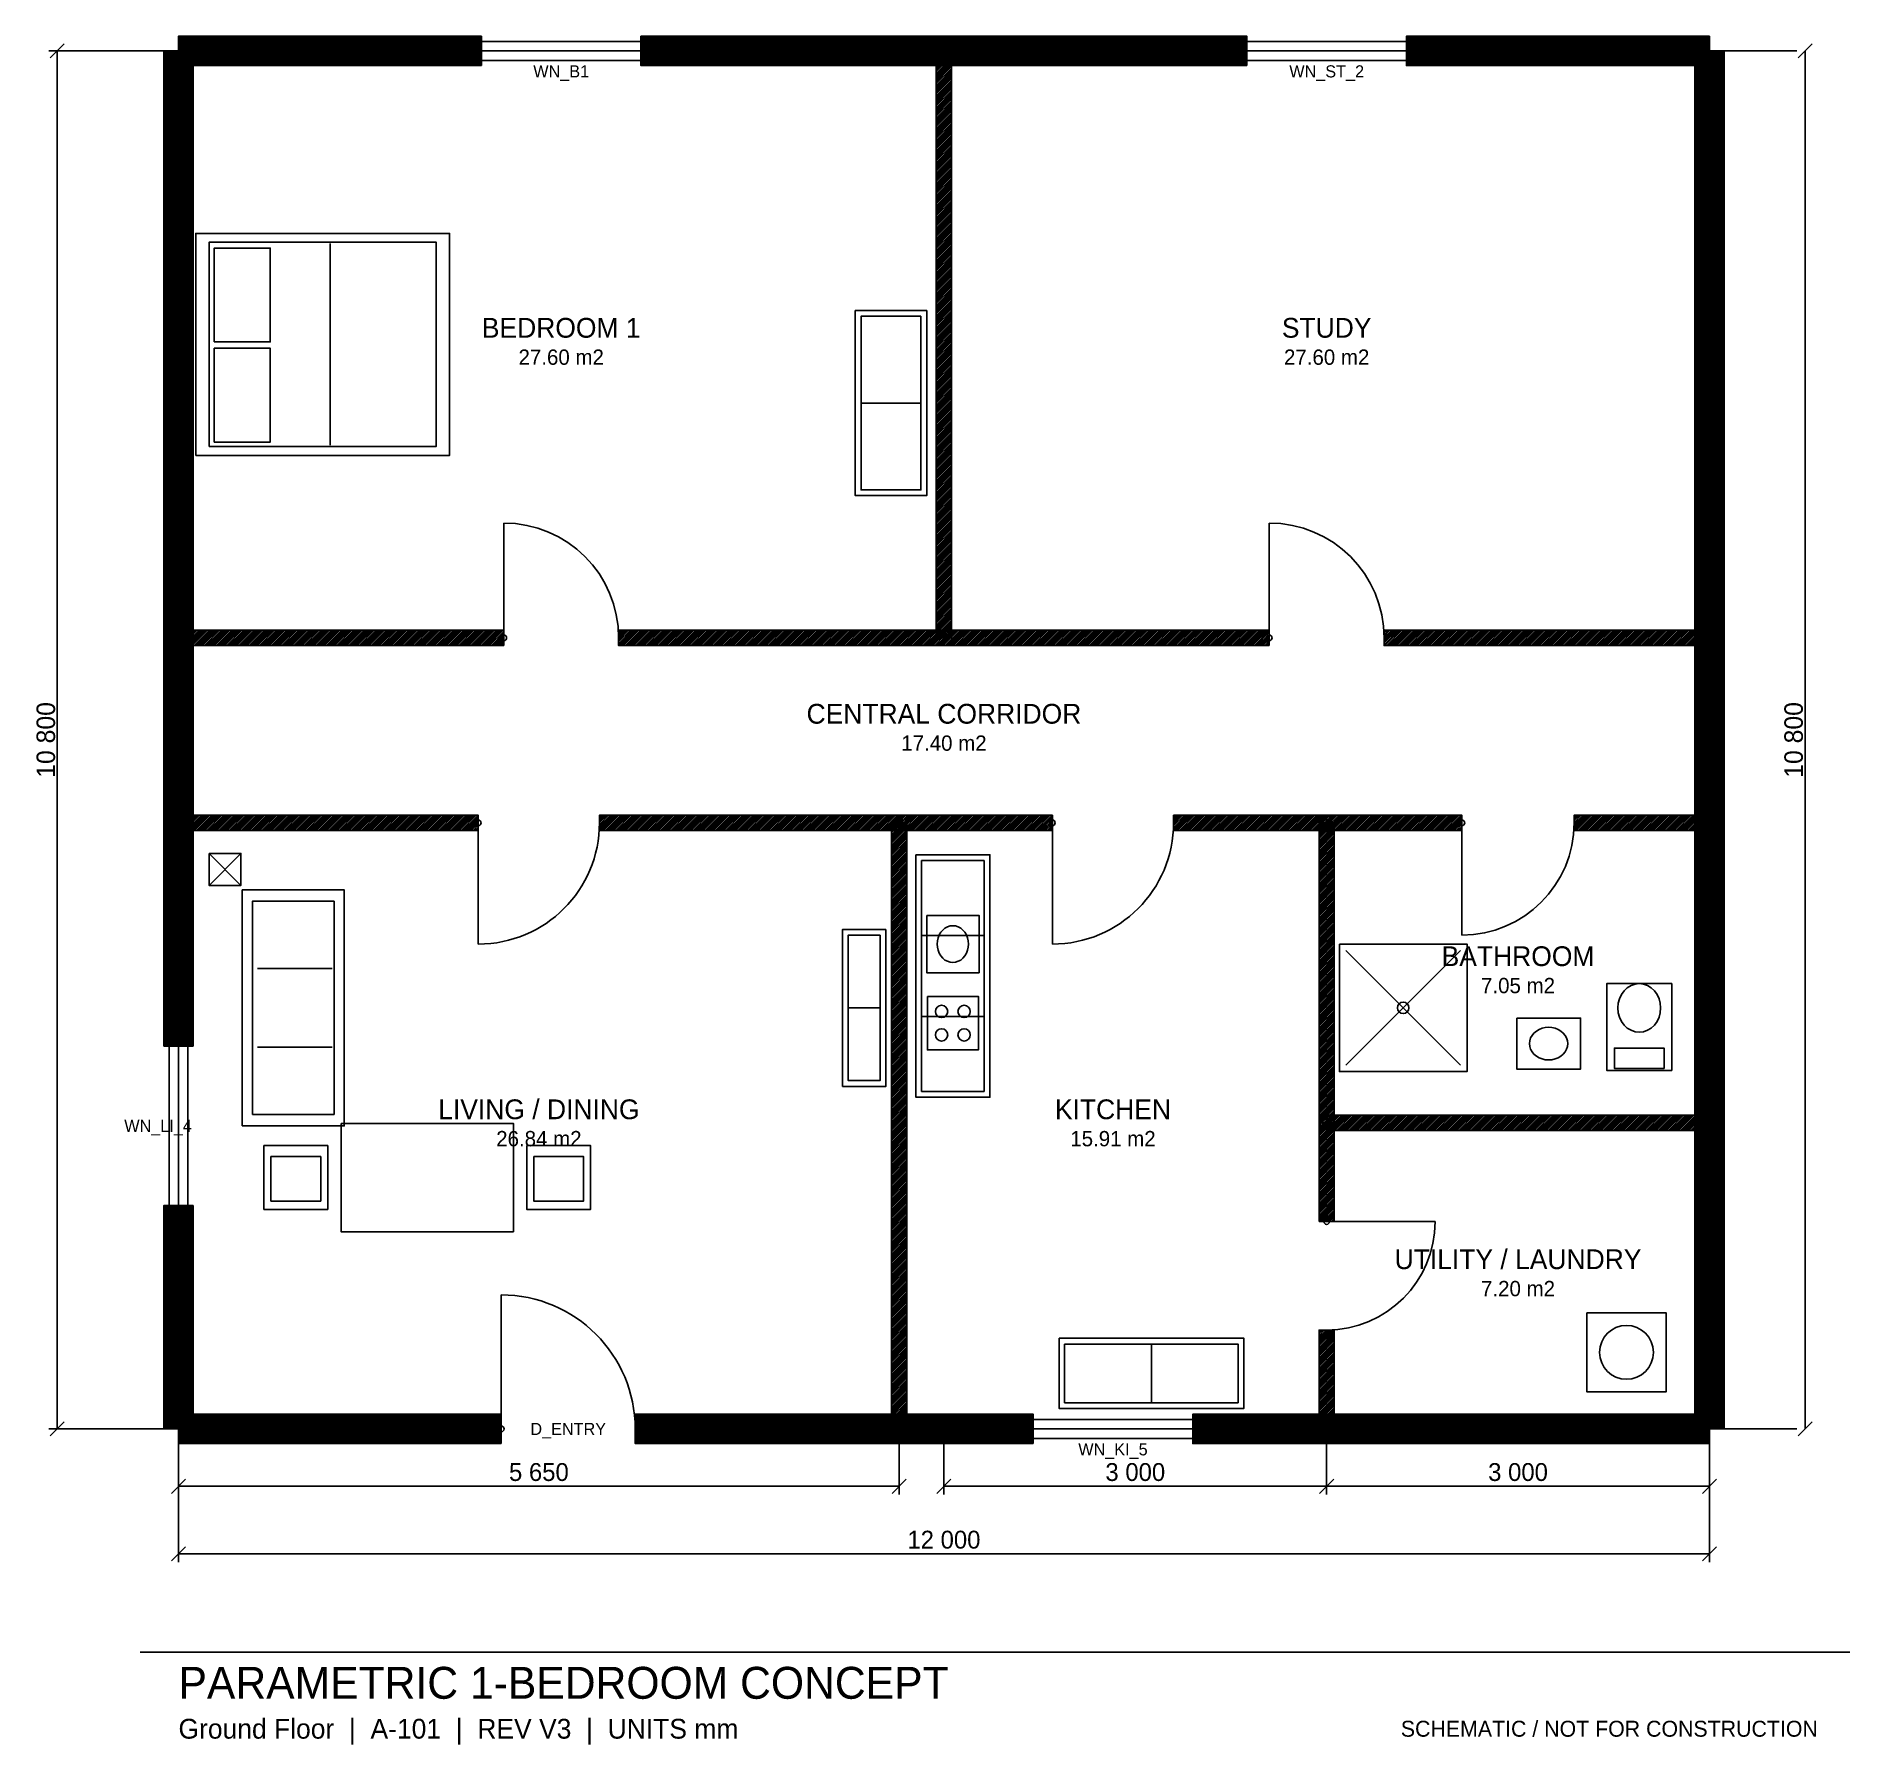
# Model space of a CAD drawing. Header units: millimetres. Extents: x -1115 to 13100, y -13275 to 115.
import ezdxf
from ezdxf.enums import TextEntityAlignment as Align

# ---------------------------------------------------------------- set-up
doc = ezdxf.new("R2010")
doc.units = ezdxf.units.MM
for name, color, linetype in [('A-DIMS', 5, 'Continuous'), ('A-DOOR', 30, 'Continuous'), ('A-FURN', 4, 'Continuous'), ('A-SAN', 6, 'Continuous'), ('A-SHEET', 8, 'Continuous'), ('A-STRUCT', 1, 'Continuous'), ('A-TEXT', 7, 'Continuous'), ('A-WALL-EXT', 7, 'Continuous'), ('A-WALL-HATCH', 9, 'Continuous'), ('A-WALL-INT', 8, 'Continuous'), ('A-WINDOW', 10, 'Continuous')]:
    doc.layers.add(name, color=color, linetype=linetype)

msp = doc.modelspace()

# ---------------------------------------------------------------- hatches: boundary and pattern name
at = {"layer": 'A-WALL-HATCH'}
h = msp.add_hatch(dxfattribs=at)
h.set_pattern_fill('ANSI31', scale=2)
h.paths.add_polyline_path([(-115, -4600), (115, -4600), (115, 0), (-115, 0)])
h = msp.add_hatch(dxfattribs=at)
h.set_pattern_fill('ANSI31', scale=2)
h.paths.add_polyline_path([(2375, -115), (2375, 115), (0, 115), (0, -115)])
h = msp.add_hatch(dxfattribs=at)
h.set_pattern_fill('ANSI31', scale=2)
h.paths.add_polyline_path([(6000, -115), (6000, 115), (3625, 115), (3625, -115)])
h = msp.add_hatch(dxfattribs=at)
h.set_pattern_fill('ANSI31', scale=3)
h.paths.add_polyline_path([(5940, -4600), (6060, -4600), (6060, 0), (5940, 0)])
h = msp.add_hatch(dxfattribs=at)
h.set_pattern_fill('ANSI31', scale=2)
h.paths.add_polyline_path([(8375, -115), (8375, 115), (6000, 115), (6000, -115)])
h = msp.add_hatch(dxfattribs=at)
h.set_pattern_fill('ANSI31', scale=2)
h.paths.add_polyline_path([(12000, -115), (12000, 115), (9625, 115), (9625, -115)])
h = msp.add_hatch(dxfattribs=at)
h.set_pattern_fill('ANSI31', scale=2)
h.paths.add_polyline_path([(11885, -4600), (12115, -4600), (12115, 0), (11885, 0)])
h = msp.add_hatch(dxfattribs=at)
h.set_pattern_fill('ANSI31', scale=3)
h.paths.add_polyline_path([(2550, -4660), (2550, -4540), (0, -4540), (0, -4660)])
h = msp.add_hatch(dxfattribs=at)
h.set_pattern_fill('ANSI31', scale=3)
h.paths.add_polyline_path([(6000, -4660), (6000, -4540), (3450, -4540), (3450, -4660)])
h = msp.add_hatch(dxfattribs=at)
h.set_pattern_fill('ANSI31', scale=3)
h.paths.add_polyline_path([(8550, -4660), (8550, -4540), (6000, -4540), (6000, -4660)])
h = msp.add_hatch(dxfattribs=at)
h.set_pattern_fill('ANSI31', scale=3)
h.paths.add_polyline_path([(12000, -4660), (12000, -4540), (9450, -4540), (9450, -4660)])
h = msp.add_hatch(dxfattribs=at)
h.set_pattern_fill('ANSI31', scale=2)
h.paths.add_polyline_path([(-115, -6050), (115, -6050), (115, -4600), (-115, -4600)])
h = msp.add_hatch(dxfattribs=at)
h.set_pattern_fill('ANSI31', scale=2)
h.paths.add_polyline_path([(11885, -6050), (12115, -6050), (12115, -4600), (11885, -4600)])
h = msp.add_hatch(dxfattribs=at)
h.set_pattern_fill('ANSI31', scale=2)
h.paths.add_polyline_path([(-115, -7800), (115, -7800), (115, -6050), (-115, -6050)])
h = msp.add_hatch(dxfattribs=at)
h.set_pattern_fill('ANSI31', scale=3)
h.paths.add_polyline_path([(2350, -6110), (2350, -5990), (0, -5990), (0, -6110)])
h = msp.add_hatch(dxfattribs=at)
h.set_pattern_fill('ANSI31', scale=3)
h.paths.add_polyline_path([(5650, -6110), (5650, -5990), (3300, -5990), (3300, -6110)])
h = msp.add_hatch(dxfattribs=at)
h.set_pattern_fill('ANSI31', scale=3)
h.paths.add_polyline_path([(5590, -10800), (5710, -10800), (5710, -6050), (5590, -6050)])
h = msp.add_hatch(dxfattribs=at)
h.set_pattern_fill('ANSI31', scale=3)
h.paths.add_polyline_path([(6850, -6110), (6850, -5990), (5650, -5990), (5650, -6110)])
h = msp.add_hatch(dxfattribs=at)
h.set_pattern_fill('ANSI31', scale=3)
h.paths.add_polyline_path([(9000, -6110), (9000, -5990), (7800, -5990), (7800, -6110)])
h = msp.add_hatch(dxfattribs=at)
h.set_pattern_fill('ANSI31', scale=3)
h.paths.add_polyline_path([(8940, -8400), (9060, -8400), (9060, -6050), (8940, -6050)])
h = msp.add_hatch(dxfattribs=at)
h.set_pattern_fill('ANSI31', scale=3)
h.paths.add_polyline_path([(10060, -6110), (10060, -5990), (9000, -5990), (9000, -6110)])
h = msp.add_hatch(dxfattribs=at)
h.set_pattern_fill('ANSI31', scale=3)
h.paths.add_polyline_path([(12000, -6110), (12000, -5990), (10940, -5990), (10940, -6110)])
h = msp.add_hatch(dxfattribs=at)
h.set_pattern_fill('ANSI31', scale=2)
h.paths.add_polyline_path([(11885, -8400), (12115, -8400), (12115, -6050), (11885, -6050)])
h = msp.add_hatch(dxfattribs=at)
h.set_pattern_fill('ANSI31', scale=3)
h.paths.add_polyline_path([(12000, -8460), (12000, -8340), (9000, -8340), (9000, -8460)])
h = msp.add_hatch(dxfattribs=at)
h.set_pattern_fill('ANSI31', scale=3)
h.paths.add_polyline_path([(8940, -9175), (9060, -9175), (9060, -8400), (8940, -8400)])
h = msp.add_hatch(dxfattribs=at)
h.set_pattern_fill('ANSI31', scale=2)
h.paths.add_polyline_path([(11885, -10800), (12115, -10800), (12115, -8400), (11885, -8400)])
h = msp.add_hatch(dxfattribs=at)
h.set_pattern_fill('ANSI31', scale=2)
h.paths.add_polyline_path([(-115, -10800), (115, -10800), (115, -9050), (-115, -9050)])
h = msp.add_hatch(dxfattribs=at)
h.set_pattern_fill('ANSI31', scale=3)
h.paths.add_polyline_path([(8940, -10800), (9060, -10800), (9060, -10025), (8940, -10025)])
h = msp.add_hatch(dxfattribs=at)
h.set_pattern_fill('ANSI31', scale=2)
h.paths.add_polyline_path([(2530, -10915), (2530, -10685), (0, -10685), (0, -10915)])
h = msp.add_hatch(dxfattribs=at)
h.set_pattern_fill('ANSI31', scale=2)
h.paths.add_polyline_path([(5650, -10915), (5650, -10685), (3580, -10685), (3580, -10915)])
h = msp.add_hatch(dxfattribs=at)
h.set_pattern_fill('ANSI31', scale=2)
h.paths.add_polyline_path([(6700, -10915), (6700, -10685), (5650, -10685), (5650, -10915)])
h = msp.add_hatch(dxfattribs=at)
h.set_pattern_fill('ANSI31', scale=2)
h.paths.add_polyline_path([(9000, -10915), (9000, -10685), (7950, -10685), (7950, -10915)])
h = msp.add_hatch(dxfattribs=at)
h.set_pattern_fill('ANSI31', scale=2)
h.paths.add_polyline_path([(12000, -10915), (12000, -10685), (9000, -10685), (9000, -10915)])

# ---------------------------------------------------------------- linework, layer by layer
at = {"layer": 'A-DIMS'}
for p, q in [((0, 0), (-1015, 0)), ((-1005, -55), (-895, 55)), ((-950, 0), (-950, -10800)), ((12000, 0), (12685, 0)), ((12695, -55), (12805, 55)), ((12750, 0), (12750, -10800)), ((0, -10800), (-1015, -10800)), ((-1005, -10855), (-895, -10745)), ((0, -10800), (0, -11315)), ((0, -10800), (0, -11845)), ((5650, -10800), (5650, -11315)), ((6000, -10800), (6000, -11315)), ((9000, -10800), (9000, -11315)), ((9000, -10800), (9000, -11315)), ((12000, -10800), (12000, -11315)), ((12000, -10800), (12000, -11845)), ((12000, -10800), (12685, -10800)), ((12695, -10855), (12805, -10745)), ((-55, -11305), (55, -11195)), ((5595, -11305), (5705, -11195)), ((5945, -11305), (6055, -11195)), ((8945, -11305), (9055, -11195)), ((8945, -11305), (9055, -11195)), ((11945, -11305), (12055, -11195)), ((0, -11250), (5650, -11250)), ((6000, -11250), (9000, -11250)), ((9000, -11250), (12000, -11250)), ((-55, -11835), (55, -11725)), ((0, -11780), (12000, -11780)), ((11945, -11835), (12055, -11725))]:
    msp.add_line(p, q, dxfattribs=at)
at = {"layer": 'A-DOOR'}
for p, q in [((2550, -4600), (2550, -3700)), ((8550, -4600), (8550, -3700)), ((2350, -6050), (2350, -7000)), ((6850, -6050), (6850, -7000)), ((10060, -6050), (10060, -6930)), ((9000, -9175), (9850, -9175)), ((2530, -10800), (2530, -9750))]:
    msp.add_line(p, q, dxfattribs=at)
for centre in [(2550, -4600), (8550, -4600), (2350, -6050), (6850, -6050), (10060, -6050), (9000, -9175), (2530, -10800)]:
    msp.add_circle(centre, 22, dxfattribs=at)
for centre, radius, start, end in [((2550, -4600), 900, 0, 90), ((8550, -4600), 900, 0, 90), ((2350, -6050), 950, 270, 0), ((6850, -6050), 950, 270, 0), ((10060, -6050), 880, 270, 0), ((9000, -9175), 850, 270, 0), ((2530, -10800), 1050, 0, 90)]:
    msp.add_arc(centre, radius, start, end, dxfattribs=at)
at = {"layer": 'A-FURN'}
for p, q in [((1190, -3090), (1190, -1510)), ((5825, -2760), (5345, -2760)), ((5820, -6933), (6320, -6933)), ((620, -7192), (1205, -7192)), ((5505, -7500), (5245, -7500)), ((5820, -7567), (6320, -7567)), ((620, -7808), (1205, -7808)), ((7626, -10130), (7626, -10600))]:
    msp.add_line(p, q, dxfattribs=at)
for points in [[(135, -3170), (135, -1430), (2125, -1430), (2125, -3170)], [(240, -3100), (240, -1500), (2020, -1500), (2020, -3100)], [(280, -2280), (280, -1545), (720, -1545), (720, -2280)], [(5865, -2035), (5865, -3485), (5305, -3485), (5305, -2035)], [(5820, -2080), (5820, -3440), (5350, -3440), (5350, -2080)], [(280, -3065), (280, -2330), (720, -2330), (720, -3065)], [(5780, -6300), (6360, -6300), (6360, -8200), (5780, -8200)], [(5825, -6345), (6315, -6345), (6315, -8155), (5825, -8155)], [(500, -8425), (500, -6575), (1300, -6575), (1300, -8425)], [(580, -8335), (580, -6665), (1220, -6665), (1220, -8335)], [(5545, -6885), (5545, -8115), (5205, -8115), (5205, -6885)], [(5500, -6930), (5500, -8070), (5250, -8070), (5250, -6930)], [(5870, -7410), (6270, -7410), (6270, -7830), (5870, -7830)], [(1275, -8405), (2625, -8405), (2625, -9255), (1275, -9255)], [(670, -8580), (1170, -8580), (1170, -9080), (670, -9080)], [(725, -8665), (1115, -8665), (1115, -9015), (725, -9015)], [(2730, -8580), (3230, -8580), (3230, -9080), (2730, -9080)], [(2785, -8665), (3175, -8665), (3175, -9015), (2785, -9015)], [(11040, -9890), (11660, -9890), (11660, -10510), (11040, -10510)], [(6902, -10090), (8352, -10090), (8352, -10640), (6902, -10640)], [(6946, -10135), (8306, -10135), (8306, -10595), (6946, -10595)]]:
    msp.add_lwpolyline(points, close=True, dxfattribs=at)
for centre, radius in [((5982, -7528), 48), ((6158, -7528), 48), ((5982, -7712), 48), ((6158, -7712), 48), ((11350, -10200), 211)]:
    msp.add_circle(centre, radius, dxfattribs=at)
at = {"layer": 'A-SAN'}
for p, q in [((9150, -7050), (10050, -7950)), ((10050, -7050), (9150, -7950))]:
    msp.add_line(p, q, dxfattribs=at)
for points in [[(5865, -6775), (6275, -6775), (6275, -7225), (5865, -7225)], [(6193, -7000), (6191, -7025), (6186, -7049), (6177, -7072), (6164, -7093), (6149, -7110), (6132, -7125), (6112, -7135), (6091, -7142), (6070, -7144), (6049, -7142), (6028, -7135), (6008, -7125), (5991, -7110), (5976, -7093), (5963, -7072), (5954, -7049), (5949, -7025), (5947, -7000), (5949, -6975), (5954, -6951), (5963, -6928), (5976, -6907), (5991, -6890), (6008, -6875), (6028, -6865), (6049, -6858), (6070, -6856), (6091, -6858), (6112, -6865), (6132, -6875), (6149, -6890), (6164, -6907), (6177, -6928), (6186, -6951), (6191, -6975)], [(9100, -7000), (10100, -7000), (10100, -8000), (9100, -8000)], [(11705, -7990), (11195, -7990), (11195, -7310), (11705, -7310)], [(11282, -7500), (11285, -7463), (11295, -7428), (11310, -7395), (11331, -7366), (11356, -7342), (11386, -7324), (11417, -7314), (11450, -7310), (11483, -7314), (11514, -7324), (11544, -7342), (11569, -7366), (11590, -7395), (11605, -7428), (11615, -7463), (11618, -7500), (11615, -7538), (11605, -7573), (11590, -7606), (11569, -7635), (11544, -7659), (11514, -7676), (11483, -7687), (11450, -7691), (11417, -7687), (11386, -7676), (11356, -7659), (11331, -7635), (11310, -7606), (11295, -7573), (11285, -7538)], [(10490, -7580), (10990, -7580), (10990, -7980), (10490, -7980)], [(10890, -7780), (10888, -7802), (10881, -7824), (10870, -7844), (10855, -7862), (10836, -7878), (10815, -7891), (10791, -7900), (10766, -7906), (10740, -7908), (10714, -7906), (10689, -7900), (10665, -7891), (10644, -7878), (10625, -7862), (10610, -7844), (10599, -7824), (10592, -7802), (10590, -7780), (10592, -7758), (10599, -7736), (10610, -7716), (10625, -7698), (10644, -7682), (10665, -7669), (10689, -7660), (10714, -7654), (10740, -7652), (10766, -7654), (10791, -7660), (10815, -7669), (10836, -7682), (10855, -7698), (10870, -7716), (10881, -7736), (10888, -7758)], [(11645, -7975), (11255, -7975), (11255, -7815), (11645, -7815)]]:
    msp.add_lwpolyline(points, close=True, dxfattribs=at)
msp.add_circle((9600, -7500), 45, dxfattribs=at)
at = {"layer": 'A-SHEET'}
msp.add_line((-300, -12550), (13100, -12550), dxfattribs=at)
at = {"layer": 'A-STRUCT'}
for p, q in [((240, -6290), (490, -6540)), ((490, -6290), (240, -6540))]:
    msp.add_line(p, q, dxfattribs=at)
msp.add_lwpolyline([(240, -6290), (490, -6290), (490, -6540), (240, -6540)], close=True, dxfattribs=at)
at = {"layer": 'A-WALL-EXT'}
for points in [[(-115, -4600), (115, -4600), (115, 0), (-115, 0)], [(2375, -115), (2375, 115), (0, 115), (0, -115)], [(6000, -115), (6000, 115), (3625, 115), (3625, -115)], [(8375, -115), (8375, 115), (6000, 115), (6000, -115)], [(12000, -115), (12000, 115), (9625, 115), (9625, -115)], [(11885, -4600), (12115, -4600), (12115, 0), (11885, 0)], [(-115, -6050), (115, -6050), (115, -4600), (-115, -4600)], [(11885, -6050), (12115, -6050), (12115, -4600), (11885, -4600)], [(-115, -7800), (115, -7800), (115, -6050), (-115, -6050)], [(11885, -8400), (12115, -8400), (12115, -6050), (11885, -6050)], [(11885, -10800), (12115, -10800), (12115, -8400), (11885, -8400)], [(-115, -10800), (115, -10800), (115, -9050), (-115, -9050)], [(2530, -10915), (2530, -10685), (0, -10685), (0, -10915)], [(5650, -10915), (5650, -10685), (3580, -10685), (3580, -10915)], [(6700, -10915), (6700, -10685), (5650, -10685), (5650, -10915)], [(9000, -10915), (9000, -10685), (7950, -10685), (7950, -10915)], [(12000, -10915), (12000, -10685), (9000, -10685), (9000, -10915)]]:
    msp.add_lwpolyline(points, close=True, dxfattribs=at)
at = {"layer": 'A-WALL-INT'}
for points in [[(5940, -4600), (6060, -4600), (6060, 0), (5940, 0)], [(2550, -4660), (2550, -4540), (0, -4540), (0, -4660)], [(6000, -4660), (6000, -4540), (3450, -4540), (3450, -4660)], [(8550, -4660), (8550, -4540), (6000, -4540), (6000, -4660)], [(12000, -4660), (12000, -4540), (9450, -4540), (9450, -4660)], [(2350, -6110), (2350, -5990), (0, -5990), (0, -6110)], [(5650, -6110), (5650, -5990), (3300, -5990), (3300, -6110)], [(5590, -10800), (5710, -10800), (5710, -6050), (5590, -6050)], [(6850, -6110), (6850, -5990), (5650, -5990), (5650, -6110)], [(9000, -6110), (9000, -5990), (7800, -5990), (7800, -6110)], [(8940, -8400), (9060, -8400), (9060, -6050), (8940, -6050)], [(10060, -6110), (10060, -5990), (9000, -5990), (9000, -6110)], [(12000, -6110), (12000, -5990), (10940, -5990), (10940, -6110)], [(12000, -8460), (12000, -8340), (9000, -8340), (9000, -8460)], [(8940, -9175), (9060, -9175), (9060, -8400), (8940, -8400)], [(8940, -10800), (9060, -10800), (9060, -10025), (8940, -10025)]]:
    msp.add_lwpolyline(points, close=True, dxfattribs=at)
at = {"layer": 'A-WINDOW'}
for p, q in [((2375, 106), (2375, -106)), ((2375, 74), (3625, 74)), ((2375, 0), (3625, 0)), ((3625, 106), (3625, -106)), ((8375, 106), (8375, -106)), ((8375, 74), (9625, 74)), ((8375, 0), (9625, 0)), ((9625, 106), (9625, -106)), ((2375, -74), (3625, -74)), ((8375, -74), (9625, -74)), ((106, -7800), (-106, -7800)), ((-74, -7800), (-74, -9050)), ((0, -7800), (0, -9050)), ((74, -7800), (74, -9050)), ((106, -9050), (-106, -9050)), ((6700, -10694), (6700, -10906)), ((6700, -10726), (7950, -10726)), ((6700, -10800), (7950, -10800)), ((7950, -10694), (7950, -10906)), ((6700, -10874), (7950, -10874))]:
    msp.add_line(p, q, dxfattribs=at)

# ---------------------------------------------------------------- texts
at = {"layer": 'A-DIMS'}
for p in [(-1040, -5400), (12660, -5400)]:
    msp.add_text('10 800', height=145, rotation=90, dxfattribs=at).set_placement(p, align=Align.MIDDLE_CENTER)
for s, p in [('5 650', (2825, -11138)), ('3 000', (7500, -11138)), ('3 000', (10500, -11138)), ('12 000', (6000, -11668))]:
    msp.add_text(s, height=140, dxfattribs=at).set_placement(p, align=Align.MIDDLE_CENTER)
at = {"layer": 'A-DOOR'}
msp.add_text('D_ENTRY', height=95, dxfattribs=at).set_placement((3055, -10800), align=Align.MIDDLE_CENTER)
at = {"layer": 'A-TEXT'}
for s, height, p in [('BEDROOM 1', 155, (3000, -2170)), ('STUDY', 155, (9000, -2170)), ('27.60 m2', 120, (3000, -2400)), ('27.60 m2', 120, (9000, -2400)), ('CENTRAL CORRIDOR', 155, (6000, -5195)), ('17.40 m2', 120, (6000, -5425)), ('BATHROOM', 155, (10500, -7095)), ('7.05 m2', 120, (10500, -7325)), ('LIVING / DINING', 155, (2825, -8295)), ('KITCHEN', 155, (7325, -8295)), ('26.84 m2', 120, (2825, -8525)), ('15.91 m2', 120, (7325, -8525)), ('UTILITY / LAUNDRY', 155, (10500, -9470)), ('7.20 m2', 120, (10500, -9700))]:
    msp.add_text(s, height=height, dxfattribs=at).set_placement(p, align=Align.MIDDLE_CENTER)
for s, height, p in [('PARAMETRIC 1-BEDROOM CONCEPT', 250, (0, -12790)), ('Ground Floor  |  A-101  |  REV V3  |  UNITS mm', 155, (0, -13150))]:
    msp.add_text(s, height=height, dxfattribs=at).set_placement(p, align=Align.MIDDLE_LEFT)
msp.add_text('SCHEMATIC / NOT FOR CONSTRUCTION', height=125, dxfattribs=at).set_placement((12850, -13150), align=Align.MIDDLE_RIGHT)
at = {"layer": 'A-WINDOW'}
for s, p in [('WN_B1', (3000, -160)), ('WN_ST_2', (9000, -160)), ('WN_LI_4', (-160, -8425)), ('WN_KI_5', (7325, -10960))]:
    msp.add_text(s, height=95, dxfattribs=at).set_placement(p, align=Align.MIDDLE_CENTER)

doc.saveas('drawing.dxf')
